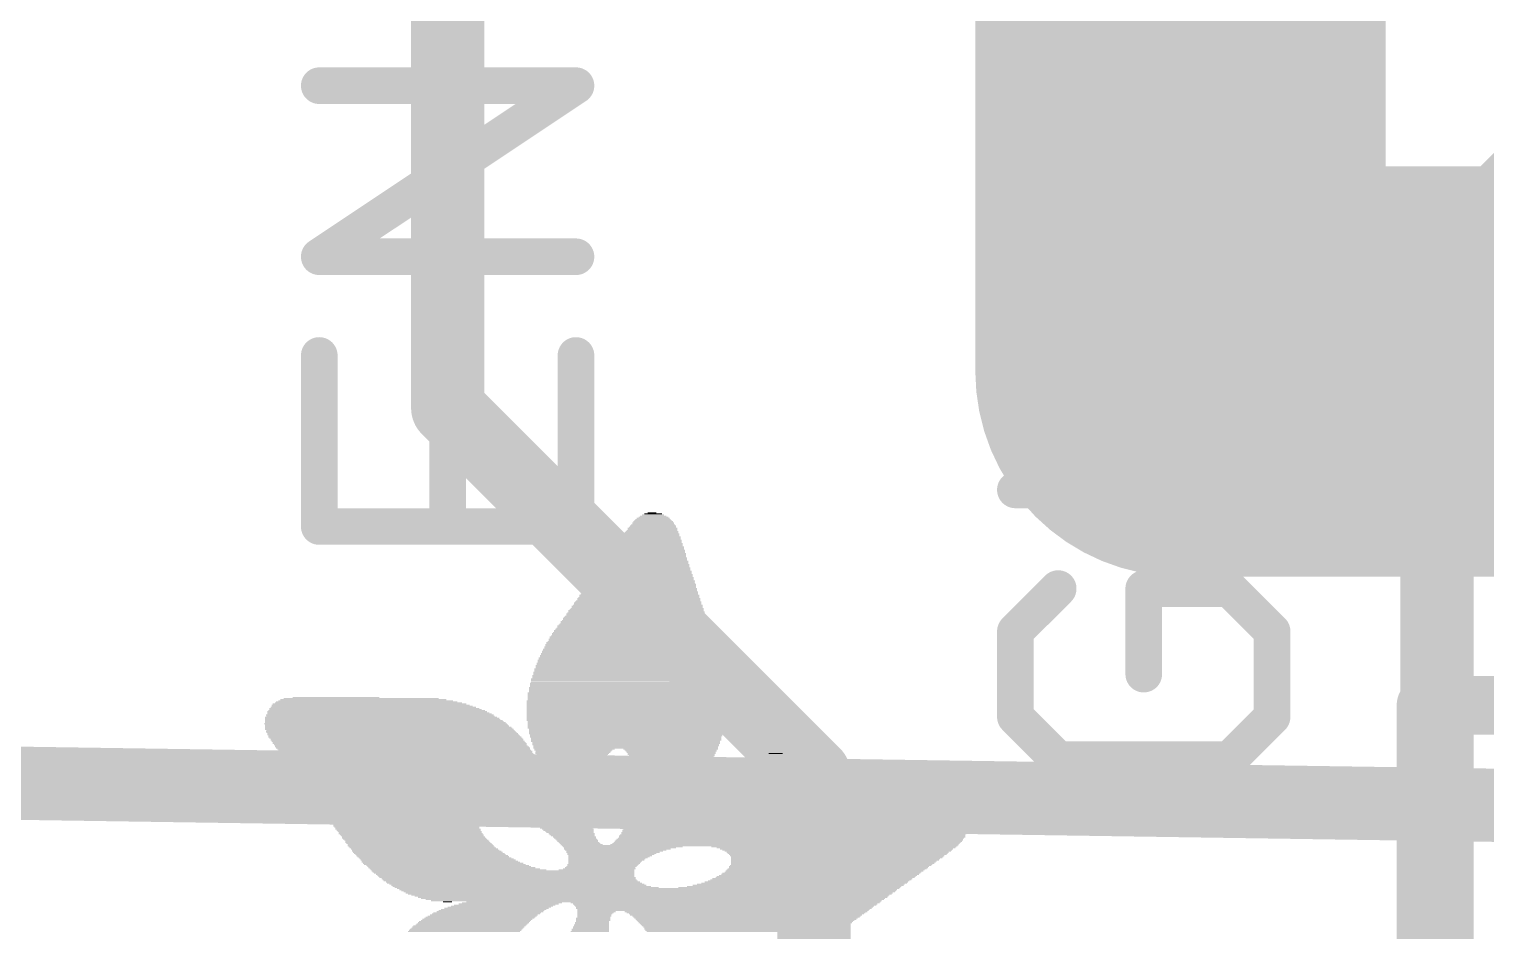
# Model space of a CAD drawing. Extents: x -19.2 to 43.5, y -13.4 to 37.9.
# Drawn here: x 16.33 to 21.38, y 16.09 to 19.22 of the extents above; entities that cross this region are included whole.
import ezdxf

# ---------------------------------------------------------------- set-up
doc = ezdxf.new("R2010")
doc.units = 0
for name, color, linetype in [('1', 12, 'CONTINUOUS'), ('16', 132, 'CONTINUOUS'), ('21', 40, 'CONTINUOUS')]:
    doc.layers.add(name, color=color, linetype=linetype)

# ---------------------------------------------------------------- blocks, each defined once
blk = doc.blocks.new('RECT')
blk.add_solid([(-0.5, -0.5), (0.5, -0.5), (-0.5, 0.5), (0.5, 0.5)])

msp = doc.modelspace()

# ---------------------------------------------------------------- linework, layer by layer
at = {"layer": '1'}
for points, const_width in [([(20.32, 20.32), (20.32, 18.034)], 1.4224), ([(20.32, 18.034), (25.4, 18.034)], 1.4224), ([(14.224, 16.637), (22.733, 16.51)], 0.254)]:
    msp.add_lwpolyline(points, dxfattribs=dict(at, const_width=const_width))
at = {"layer": '1', "const_width": 0.7112}
for points in [[(20.32, 18.3896, 1), (20.32, 17.6784)], [(19.9644, 18.034, 1), (20.6756, 18.034)]]:
    msp.add_lwpolyline(points, format="xyb", dxfattribs=at)
at = {"layer": '16', "const_width": 0.254}
for points in [[(17.78, 17.907), (17.78, 20.32)], [(22.987, 20.193), (21.209, 18.415)], [(21.209, 18.415), (21.209, 6.096)], [(19.05, 16.637), (17.78, 17.907)], [(19.05, 16.637), (19.05, 7.112)]]:
    msp.add_lwpolyline(points, dxfattribs=at)
at = {"layer": '16', "const_width": 0.127}
for points in [[(21.2725, 18.415, 1), (21.1455, 18.415)], [(21.1641, 18.4599, 1), (21.2539, 18.3701)], [(17.8249, 17.9519, 1), (17.7351, 17.8621)], [(17.7165, 17.907, 1), (17.8435, 17.907)], [(19.1135, 16.637, 1), (18.9865, 16.637)], [(19.0051, 16.5921, 1), (19.0949, 16.6819)]]:
    msp.add_lwpolyline(points, format="xyb", dxfattribs=at)
at = {"layer": '21'}
for points, const_width in [([(19.896, 19.1522), (19.7477, 19.0039)], 0.127), ([(20.4892, 19.1522), (19.896, 19.1522)], 0.127), ([(20.6375, 19.0039), (20.4892, 19.1522)], 0.127), ([(17.3347, 18.432), (18.2245, 19.0252)], 0.127), ([(18.2245, 19.0252), (17.3347, 19.0252)], 0.127), ([(19.7477, 19.0039), (19.7477, 18.559)], 0.127), ([(20.6375, 18.559), (20.6375, 19.0039)], 0.127), ([(19.7477, 18.559), (20.6375, 18.559)], 0.127), ([(18.2245, 18.432), (17.3347, 18.432)], 0.127), ([(19.7477, 17.6235), (20.6375, 18.2166)], 0.127), ([(20.6375, 18.2166), (19.7477, 18.2166)], 0.127), ([(17.3347, 18.0896), (17.3347, 17.4965)], 0.127), ([(18.2245, 17.4965), (18.2245, 18.0896)], 0.127), ([(17.7796, 17.4965), (17.7796, 17.793)], 0.127), ([(20.6375, 17.6235), (19.7477, 17.6235)], 0.127), ([(17.3347, 17.4965), (18.2245, 17.4965)], 0.127), ([(19.896, 17.2811), (19.7477, 17.1328)], 0.127), ([(20.4892, 17.2811), (20.1926, 17.2811)], 0.127), ([(20.1926, 17.2811), (20.1926, 16.9845)], 0.127), ([(20.6375, 17.1328), (20.4892, 17.2811)], 0.127), ([(19.7477, 17.1328), (19.7477, 16.8362)], 0.127), ([(20.6375, 16.8362), (20.6375, 17.1328)], 0.127), ([(21.171, 16.876), (26.871, 16.876)], 0.2032), ([(21.171, 11.376), (21.171, 16.876)], 0.2032), ([(19.7477, 16.8362), (19.896, 16.6879)], 0.127), ([(20.4892, 16.6879), (20.6375, 16.8362)], 0.127), ([(19.896, 16.6879), (20.4892, 16.6879)], 0.127)]:
    msp.add_lwpolyline(points, dxfattribs=dict(at, const_width=const_width))
for points, const_width in [([(19.896, 19.1839, 1), (19.896, 19.1204)], 0.0635), ([(19.9185, 19.1297, 1), (19.8736, 19.1746)], 0.0635), ([(20.5117, 19.1746, 1), (20.4668, 19.1297)], 0.0635), ([(20.4892, 19.1204, 1), (20.4892, 19.1839)], 0.0635), ([(17.3347, 19.0569, 1), (17.3347, 18.9934)], 0.0635), ([(18.2421, 18.9987, 1), (18.2069, 19.0516)], 0.0635), ([(18.2245, 18.9934, 1), (18.2245, 19.0569)], 0.0635), ([(19.7795, 19.0039, 1), (19.716, 19.0039)], 0.0635), ([(19.7253, 19.0263, 1), (19.7702, 18.9814)], 0.0635), ([(20.6692, 19.0039, 1), (20.6058, 19.0039)], 0.0635), ([(20.615, 18.9814, 1), (20.66, 19.0263)], 0.0635), ([(19.7477, 18.5907, 1), (19.7477, 18.5272)], 0.0635), ([(19.716, 18.559, 1), (19.7795, 18.559)], 0.0635), ([(20.6058, 18.559, 1), (20.6692, 18.559)], 0.0635), ([(20.6375, 18.5272, 1), (20.6375, 18.5907)], 0.0635), ([(17.3347, 18.4637, 1), (17.3347, 18.4002)], 0.0635), ([(17.3171, 18.4584, 1), (17.3524, 18.4056)], 0.0635), ([(18.2245, 18.4002, 1), (18.2245, 18.4637)], 0.0635), ([(19.7477, 18.2484, 1), (19.7477, 18.1849)], 0.0635), ([(20.6551, 18.1902, 1), (20.6199, 18.2431)], 0.0635), ([(20.6375, 18.1849, 1), (20.6375, 18.2484)], 0.0635), ([(17.3665, 18.0896, 1), (17.303, 18.0896)], 0.0635), ([(18.2563, 18.0896, 1), (18.1928, 18.0896)], 0.0635), ([(17.8114, 17.793, 1), (17.7479, 17.793)], 0.0635), ([(19.7477, 17.6552, 1), (19.7477, 17.5917)], 0.0635), ([(19.7301, 17.6499, 1), (19.7654, 17.597)], 0.0635), ([(20.6375, 17.5917, 1), (20.6375, 17.6552)], 0.0635), ([(17.3347, 17.5282, 1), (17.3347, 17.4647)], 0.0635), ([(17.303, 17.4965, 1), (17.3665, 17.4965)], 0.0635), ([(17.7479, 17.4965, 1), (17.8114, 17.4965)], 0.0635), ([(18.1928, 17.4965, 1), (18.2563, 17.4965)], 0.0635), ([(18.2245, 17.4647, 1), (18.2245, 17.5282)], 0.0635), ([(19.9185, 17.2587, 1), (19.8736, 17.3036)], 0.0635), ([(20.1926, 17.3129, 1), (20.1926, 17.2494)], 0.0635), ([(20.2244, 17.2811, 1), (20.1609, 17.2811)], 0.0635), ([(20.5117, 17.3036, 1), (20.4668, 17.2587)], 0.0635), ([(20.4892, 17.2494, 1), (20.4892, 17.3129)], 0.0635), ([(19.7795, 17.1328, 1), (19.716, 17.1328)], 0.0635), ([(19.7253, 17.1553, 1), (19.7702, 17.1104)], 0.0635), ([(20.6692, 17.1328, 1), (20.6058, 17.1328)], 0.0635), ([(20.615, 17.1104, 1), (20.66, 17.1553)], 0.0635), ([(20.1609, 16.9845, 1), (20.2244, 16.9845)], 0.0635), ([(21.171, 16.9268, 1), (21.171, 16.8252)], 0.1016), ([(21.2218, 16.876, 1), (21.1202, 16.876)], 0.1016), ([(19.7702, 16.8587, 1), (19.7253, 16.8138)], 0.0635), ([(19.716, 16.8362, 1), (19.7795, 16.8362)], 0.0635), ([(20.6058, 16.8362, 1), (20.6692, 16.8362)], 0.0635), ([(20.66, 16.8138, 1), (20.615, 16.8587)], 0.0635), ([(19.896, 16.7197, 1), (19.896, 16.6562)], 0.0635), ([(19.8736, 16.6655, 1), (19.9185, 16.7104)], 0.0635), ([(20.4668, 16.7104, 1), (20.5117, 16.6655)], 0.0635), ([(20.4892, 16.6562, 1), (20.4892, 16.7197)], 0.0635)]:
    msp.add_lwpolyline(points, format="xyb", dxfattribs=dict(at, const_width=const_width))

# ---------------------------------------------------------------- block references
for p, xscale, yscale in [((18.4918, 17.5209), 0.1219, 0.0038), ((18.4918, 17.5247), 0.1143, 0.0038), ((18.4938, 17.5285), 0.1029, 0.0038), ((18.4918, 17.5324), 0.0915, 0.0039), ((18.4918, 17.5362), 0.0762, 0.0038), ((18.4918, 17.54), 0.0609, 0.0038), ((18.4881, 17.5438), 0.0305, 0.0038), ((18.4862, 17.4752), 0.1867, 0.0038), ((18.4881, 17.4714), 0.1905, 0.0038), ((18.4881, 17.479), 0.1829, 0.0038), ((18.4881, 17.4828), 0.1753, 0.0038), ((18.49, 17.4904), 0.1715, 0.0038), ((18.49, 17.4866), 0.1715, 0.0038), ((18.4899, 17.4943), 0.1638, 0.0039), ((18.4918, 17.4981), 0.16, 0.0038), ((18.4918, 17.5019), 0.1524, 0.0038), ((18.4918, 17.5095), 0.1448, 0.0038), ((18.4918, 17.5057), 0.1448, 0.0038), ((18.4918, 17.5133), 0.1371, 0.0038), ((18.4918, 17.5171), 0.1295, 0.0038), ((18.4766, 17.4219), 0.2438, 0.0038), ((18.4785, 17.4257), 0.24, 0.0038), ((18.4785, 17.4295), 0.2324, 0.0038), ((18.4804, 17.4371), 0.2286, 0.0038), ((18.4804, 17.4333), 0.2286, 0.0038), ((18.4804, 17.4409), 0.221, 0.0038), ((18.4823, 17.4485), 0.2172, 0.0038), ((18.4823, 17.4447), 0.2172, 0.0038), ((18.4823, 17.4523), 0.2096, 0.0038), ((18.4842, 17.4562), 0.2058, 0.0039), ((18.4842, 17.4638), 0.1981, 0.0038), ((18.4862, 17.46), 0.2019, 0.0038), ((18.4862, 17.4676), 0.1943, 0.0038), ((18.4652, 17.3685), 0.2972, 0.0038), ((18.4671, 17.3723), 0.2934, 0.0038), ((18.4671, 17.38), 0.2857, 0.0039), ((18.469, 17.3761), 0.2896, 0.0038), ((18.4689, 17.3838), 0.2819, 0.0038), ((18.4709, 17.3876), 0.2781, 0.0038), ((18.4709, 17.3952), 0.2705, 0.0038), ((18.4709, 17.3914), 0.2705, 0.0038), ((18.4728, 17.399), 0.2667, 0.0038), ((18.4747, 17.4028), 0.2629, 0.0038), ((18.4728, 17.4066), 0.2591, 0.0038), ((18.4747, 17.4104), 0.2552, 0.0038), ((18.4766, 17.4142), 0.2514, 0.0038), ((18.4766, 17.4181), 0.2438, 0.0039), ((18.4576, 17.319), 0.3505, 0.0038), ((18.4576, 17.3266), 0.3429, 0.0038), ((18.4576, 17.3228), 0.3429, 0.0038), ((18.4595, 17.3304), 0.3391, 0.0038), ((18.4595, 17.3342), 0.3315, 0.0038), ((18.4613, 17.3419), 0.3277, 0.0039), ((18.4613, 17.338), 0.3277, 0.0038), ((18.4613, 17.3457), 0.3201, 0.0038), ((18.4633, 17.3533), 0.3163, 0.0038), ((18.4633, 17.3495), 0.3163, 0.0038), ((18.4633, 17.3571), 0.3086, 0.0038), ((18.4652, 17.3609), 0.3048, 0.0038), ((18.4671, 17.3647), 0.301, 0.0038), ((18.4461, 17.2733), 0.3962, 0.0038), ((18.448, 17.2695), 0.4, 0.0038), ((18.448, 17.2771), 0.3924, 0.0038), ((18.4499, 17.2809), 0.3886, 0.0038), ((18.4499, 17.2885), 0.381, 0.0038), ((18.4499, 17.2847), 0.381, 0.0038), ((18.4518, 17.2923), 0.3772, 0.0038), ((18.4518, 17.2999), 0.3696, 0.0038), ((18.4537, 17.2961), 0.3734, 0.0038), ((18.4537, 17.3038), 0.3657, 0.0039), ((18.4557, 17.3076), 0.3619, 0.0038), ((18.4557, 17.3152), 0.3543, 0.0038), ((18.4557, 17.3114), 0.3543, 0.0038), ((18.4366, 17.2199), 0.4534, 0.0038), ((18.4385, 17.2237), 0.4496, 0.0038), ((18.4385, 17.2314), 0.442, 0.0038), ((18.4385, 17.2276), 0.442, 0.0039), ((18.4404, 17.2352), 0.4382, 0.0038), ((18.4404, 17.239), 0.4306, 0.0038), ((18.4423, 17.2466), 0.4268, 0.0038), ((18.4423, 17.2428), 0.4268, 0.0038), ((18.4424, 17.2504), 0.4191, 0.0038), ((18.4443, 17.258), 0.4153, 0.0038), ((18.4443, 17.2542), 0.4153, 0.0038), ((18.4442, 17.2618), 0.4076, 0.0038), ((18.4461, 17.2657), 0.4038, 0.0039), ((18.4252, 17.1666), 0.5067, 0.0038), ((18.4271, 17.1704), 0.5029, 0.0038), ((18.4271, 17.178), 0.4953, 0.0038), ((18.429, 17.1742), 0.4991, 0.0038), ((18.429, 17.1818), 0.4915, 0.0038), ((18.4308, 17.1856), 0.4877, 0.0038), ((18.4308, 17.1933), 0.4801, 0.0038), ((18.4308, 17.1895), 0.4801, 0.0039), ((18.4328, 17.1971), 0.4762, 0.0038), ((18.4328, 17.2047), 0.4686, 0.0038), ((18.4347, 17.2009), 0.4724, 0.0038), ((18.4347, 17.2085), 0.4648, 0.0038), ((18.4366, 17.2123), 0.461, 0.0038), ((18.4366, 17.2161), 0.4534, 0.0038), ((18.4176, 17.1171), 0.5601, 0.0038), ((18.4176, 17.1247), 0.5525, 0.0038), ((18.4176, 17.1209), 0.5525, 0.0038), ((18.4195, 17.1285), 0.5487, 0.0038), ((18.4195, 17.1361), 0.5411, 0.0038), ((18.4195, 17.1323), 0.5411, 0.0038), ((18.4214, 17.1399), 0.5373, 0.0038), ((18.4214, 17.1437), 0.5295, 0.0038), ((18.4232, 17.1514), 0.5257, 0.0039), ((18.4232, 17.1475), 0.5257, 0.0038), ((18.4232, 17.1552), 0.5181, 0.0038), ((18.4252, 17.159), 0.5143, 0.0038), ((18.4271, 17.1628), 0.5105, 0.0038), ((18.4099, 17.0713), 0.5982, 0.0038), ((18.4118, 17.0675), 0.602, 0.0038), ((18.4118, 17.079), 0.5944, 0.0038), ((18.4118, 17.0752), 0.5944, 0.0039), ((18.4119, 17.0866), 0.5867, 0.0038), ((18.4119, 17.0828), 0.5867, 0.0038), ((18.4138, 17.0942), 0.5829, 0.0038), ((18.4138, 17.0904), 0.5829, 0.0038), ((18.4138, 17.098), 0.5753, 0.0038), ((18.4156, 17.1056), 0.5715, 0.0038), ((18.4156, 17.1018), 0.5715, 0.0038), ((18.4156, 17.1133), 0.5639, 0.0039), ((18.4156, 17.1094), 0.5639, 0.0038), ((18.4061, 17.0218), 0.6362, 0.0038), ((18.408, 17.018), 0.6401, 0.0038), ((18.408, 17.0332), 0.6324, 0.0038), ((18.408, 17.0294), 0.6324, 0.0038), ((18.408, 17.0256), 0.6324, 0.0038), ((18.408, 17.0409), 0.6248, 0.0038), ((18.408, 17.0371), 0.6248, 0.0039), ((18.408, 17.0485), 0.6172, 0.0038), ((18.4099, 17.0447), 0.621, 0.0038), ((18.4099, 17.0561), 0.6134, 0.0038), ((18.4099, 17.0523), 0.6134, 0.0038), ((18.4099, 17.0637), 0.6058, 0.0038), ((18.4099, 17.0599), 0.6058, 0.0038), ((18.4023, 16.9685), 0.6668, 0.0038), ((18.4042, 16.9647), 0.6706, 0.0038), ((18.4042, 16.9799), 0.663, 0.0038), ((18.4042, 16.9761), 0.663, 0.0038), ((18.4042, 16.9723), 0.663, 0.0038), ((18.4042, 16.9913), 0.6554, 0.0038), ((18.4042, 16.9875), 0.6554, 0.0038), ((18.4061, 16.9837), 0.6592, 0.0038), ((18.4062, 17.0028), 0.6515, 0.0038), ((18.4062, 16.999), 0.6515, 0.0039), ((18.4062, 16.9951), 0.6515, 0.0038), ((18.4062, 17.0142), 0.6439, 0.0038), ((18.4062, 17.0104), 0.6439, 0.0038), ((18.4062, 17.0066), 0.6439, 0.0038), ((18.4004, 16.9189), 0.6858, 0.0038), ((18.4004, 16.9151), 0.6858, 0.0038), ((18.4004, 16.938), 0.6782, 0.0038), ((18.4023, 16.9342), 0.682, 0.0038), ((18.4023, 16.9304), 0.682, 0.0038), ((18.4023, 16.9266), 0.682, 0.0038), ((18.4023, 16.9228), 0.682, 0.0039), ((18.4023, 16.9532), 0.6744, 0.0038), ((18.4023, 16.9494), 0.6744, 0.0038), ((18.4023, 16.9456), 0.6744, 0.0038), ((18.4023, 16.9418), 0.6744, 0.0038), ((18.4042, 16.9609), 0.6706, 0.0039), ((18.4042, 16.957), 0.6706, 0.0038), ((17.526, 16.8656), 0.7278, 0.0038), ((17.5222, 16.8694), 0.7124, 0.0038), ((17.5127, 16.877), 0.6858, 0.0038), ((17.5184, 16.8732), 0.6972, 0.0038), ((17.5089, 16.8808), 0.6705, 0.0038), ((17.5051, 16.8847), 0.6477, 0.0039), ((17.4993, 16.8885), 0.6287, 0.0038), ((17.4955, 16.8923), 0.6058, 0.0038), ((17.4879, 16.8961), 0.5754, 0.0038), ((17.4803, 16.8999), 0.5372, 0.0038), ((17.3926, 16.9037), 0.3009, 0.0038), ((18.3985, 16.8923), 0.6896, 0.0038), ((18.3985, 16.8885), 0.6896, 0.0038), ((18.3985, 16.8847), 0.6896, 0.0039), ((18.3985, 16.8808), 0.6896, 0.0038), ((18.3985, 16.877), 0.6896, 0.0038), ((18.3985, 16.8732), 0.6896, 0.0038), ((18.3985, 16.8694), 0.6896, 0.0038), ((18.3985, 16.8656), 0.6896, 0.0038), ((18.4004, 16.9113), 0.6858, 0.0038), ((18.4004, 16.9075), 0.6858, 0.0038), ((18.4004, 16.9037), 0.6858, 0.0038), ((18.4004, 16.8999), 0.6858, 0.0038), ((18.4004, 16.8961), 0.6858, 0.0038), ((17.5526, 16.8313), 0.8115, 0.0038), ((17.5584, 16.8237), 0.823, 0.0038), ((17.5603, 16.8199), 0.8268, 0.0038), ((17.5641, 16.8161), 0.8344, 0.0038), ((17.5489, 16.8351), 0.8039, 0.0038), ((17.5546, 16.8275), 0.8153, 0.0038), ((17.545, 16.8427), 0.7887, 0.0038), ((17.547, 16.8389), 0.7925, 0.0038), ((17.5355, 16.8542), 0.762, 0.0038), ((17.5393, 16.8504), 0.7696, 0.0038), ((17.5432, 16.8466), 0.7773, 0.0039), ((17.5336, 16.858), 0.7506, 0.0038), ((17.5298, 16.8618), 0.7354, 0.0038), ((18.3985, 16.8618), 0.6896, 0.0038), ((18.3985, 16.858), 0.6896, 0.0038), ((18.3985, 16.8542), 0.6896, 0.0038), ((18.3985, 16.8504), 0.6896, 0.0038), ((18.3985, 16.8466), 0.6896, 0.0039), ((18.3985, 16.8427), 0.6896, 0.0038), ((18.3985, 16.8389), 0.6896, 0.0038), ((18.3985, 16.8351), 0.6896, 0.0038), ((18.3985, 16.8313), 0.6896, 0.0038), ((18.3985, 16.8275), 0.6896, 0.0038), ((18.3966, 16.8237), 0.6858, 0.0038), ((18.3985, 16.8199), 0.682, 0.0038), ((18.3985, 16.8161), 0.682, 0.0038), ((17.5641, 16.8123), 0.842, 0.0038), ((17.5679, 16.8085), 0.842, 0.0039), ((17.5698, 16.8046), 0.8458, 0.0038), ((17.5736, 16.8008), 0.8534, 0.0038), ((17.5755, 16.797), 0.8573, 0.0038), ((17.5775, 16.7932), 0.8611, 0.0038), ((17.5813, 16.7894), 0.8611, 0.0038), ((17.5831, 16.7856), 0.8649, 0.0038), ((17.5851, 16.7818), 0.8687, 0.0038), ((17.5907, 16.7742), 0.8725, 0.0038), ((17.5889, 16.778), 0.8687, 0.0038), ((17.5946, 16.7704), 0.8725, 0.0039), ((17.5965, 16.7665), 0.8763, 0.0038), ((17.6003, 16.7627), 0.8763, 0.0038), ((18.3985, 16.8123), 0.682, 0.0038), ((18.3985, 16.8085), 0.682, 0.0039), ((18.3985, 16.8046), 0.682, 0.0038), ((18.3966, 16.8008), 0.6782, 0.0038), ((18.3966, 16.797), 0.6782, 0.0038), ((18.3985, 16.7932), 0.6744, 0.0038), ((18.3985, 16.7894), 0.6744, 0.0038), ((18.3985, 16.7856), 0.6744, 0.0038), ((18.3966, 16.7818), 0.6706, 0.0038), ((18.3966, 16.778), 0.6706, 0.0038), ((18.3985, 16.7742), 0.6668, 0.0038), ((18.3985, 16.7704), 0.6668, 0.0039), ((18.3966, 16.7665), 0.663, 0.0038), ((18.3985, 16.7627), 0.6592, 0.0038), ((17.6042, 16.7589), 0.8763, 0.0038), ((17.6042, 16.7551), 0.8763, 0.0038), ((17.608, 16.7513), 0.8763, 0.0038), ((17.6118, 16.7475), 0.8763, 0.0038), ((17.6136, 16.7437), 0.8801, 0.0038), ((17.6156, 16.7399), 0.8763, 0.0038), ((17.6194, 16.7361), 0.8763, 0.0038), ((17.6212, 16.7323), 0.8801, 0.0039), ((17.6251, 16.7284), 0.8801, 0.0038), ((17.627, 16.7246), 0.8763, 0.0038), ((17.6308, 16.7208), 0.8763, 0.0038), ((17.6327, 16.717), 0.8801, 0.0038), ((17.6346, 16.7132), 0.8763, 0.0038), ((18.3985, 16.7589), 0.6592, 0.0038), ((18.3985, 16.7551), 0.6592, 0.0038), ((18.3966, 16.7513), 0.6553, 0.0038), ((18.3985, 16.7475), 0.6515, 0.0038), ((18.3985, 16.7437), 0.6515, 0.0038), ((18.3966, 16.7399), 0.6477, 0.0038), ((18.3985, 16.7361), 0.6439, 0.0038), ((18.3966, 16.7323), 0.6401, 0.0039), ((18.3966, 16.7284), 0.6401, 0.0038), ((18.2195, 16.7246), 0.2781, 0.0038), ((18.2157, 16.7208), 0.2705, 0.0038), ((18.2157, 16.717), 0.2629, 0.0038), ((18.2137, 16.7132), 0.259, 0.0038), ((18.5528, 16.7246), 0.3276, 0.0038), ((18.5528, 16.7208), 0.32, 0.0038), ((18.5547, 16.717), 0.3162, 0.0038), ((18.5547, 16.7132), 0.3086, 0.0038), ((17.6383, 16.7094), 0.8763, 0.0038), ((17.6423, 16.7056), 0.8763, 0.0038), ((17.6423, 16.7018), 0.8763, 0.0038), ((17.6461, 16.698), 0.8763, 0.0038), ((17.6499, 16.6942), 0.8763, 0.0039), ((17.6499, 16.6903), 0.8763, 0.0038), ((17.6537, 16.6865), 0.8763, 0.0038), ((17.7699, 16.6827), 1.1011, 0.0038), ((17.7699, 16.6789), 1.0935, 0.0038), ((17.7699, 16.6751), 1.0935, 0.0038), ((17.7699, 16.6713), 1.0859, 0.0038), ((17.7718, 16.6675), 1.0821, 0.0038), ((17.7718, 16.6637), 1.0745, 0.0038), ((18.2118, 16.7094), 0.2552, 0.0038), ((18.2118, 16.7056), 0.2476, 0.0038), ((18.2099, 16.7018), 0.2438, 0.0038), ((18.208, 16.698), 0.24, 0.0038), ((18.2099, 16.6942), 0.2362, 0.0039), ((18.208, 16.6903), 0.2324, 0.0038), ((18.208, 16.6865), 0.2248, 0.0038), ((18.5566, 16.7094), 0.3048, 0.0038), ((18.5547, 16.7056), 0.301, 0.0038), ((18.5566, 16.7018), 0.2972, 0.0038), ((18.5547, 16.698), 0.2934, 0.0038), ((18.5566, 16.6942), 0.2896, 0.0039), ((18.5547, 16.6903), 0.2858, 0.0038), ((18.5547, 16.6865), 0.2858, 0.0038), ((18.5547, 16.6827), 0.2782, 0.0038), ((18.5547, 16.6789), 0.2782, 0.0038), ((18.5528, 16.6751), 0.2744, 0.0038), ((18.5527, 16.6713), 0.2667, 0.0038), ((18.5527, 16.6675), 0.2667, 0.0038), ((18.5509, 16.6637), 0.2629, 0.0038), ((18.9357, 16.6637), 0.423, 0.0038), ((18.9338, 16.6675), 0.4038, 0.0038), ((18.9319, 16.6713), 0.3848, 0.0038), ((18.9281, 16.6751), 0.362, 0.0038), ((18.9261, 16.6789), 0.3429, 0.0038), ((18.9262, 16.6827), 0.32, 0.0038), ((18.9243, 16.6865), 0.301, 0.0038), ((18.9243, 16.6903), 0.2781, 0.0038), ((18.9243, 16.6942), 0.2477, 0.0039), ((18.9205, 16.698), 0.2171, 0.0038), ((18.9205, 16.7018), 0.1791, 0.0038), ((18.9185, 16.7056), 0.1295, 0.0038), ((18.9167, 16.7094), 0.0495, 0.0038), ((17.7718, 16.6599), 1.0745, 0.0038), ((17.7717, 16.6561), 1.0668, 0.0039), ((17.7736, 16.6522), 1.0629, 0.0038), ((17.7736, 16.6446), 1.0553, 0.0038), ((17.7756, 16.6484), 1.0591, 0.0038), ((17.7756, 16.6408), 1.0515, 0.0038), ((17.7756, 16.637), 1.0439, 0.0038), ((17.7756, 16.6332), 1.0439, 0.0038), ((17.7775, 16.6294), 1.0401, 0.0038), ((17.7775, 16.6256), 1.0325, 0.0038), ((17.7794, 16.6218), 1.0287, 0.0038), ((17.7794, 16.618), 1.0287, 0.0039), ((17.7813, 16.6141), 1.0249, 0.0038), ((18.549, 16.6599), 0.2591, 0.0038), ((18.549, 16.6561), 0.2591, 0.0039), ((18.5471, 16.6522), 0.2553, 0.0038), ((18.5471, 16.6484), 0.2476, 0.0038), ((18.5452, 16.6446), 0.2438, 0.0038), ((18.5452, 16.6408), 0.2438, 0.0038), ((18.5433, 16.637), 0.24, 0.0038), ((18.5414, 16.6332), 0.2362, 0.0038), ((18.5395, 16.6294), 0.2324, 0.0038), ((18.5395, 16.6256), 0.2324, 0.0038), ((18.5376, 16.6218), 0.2286, 0.0038), ((18.5357, 16.618), 0.2247, 0.0039), ((18.5338, 16.6141), 0.2209, 0.0038), ((18.9795, 16.6141), 0.6477, 0.0038), ((18.9738, 16.618), 0.6286, 0.0039), ((18.97, 16.6218), 0.6134, 0.0038), ((18.9662, 16.6256), 0.5982, 0.0038), ((18.9642, 16.6294), 0.5791, 0.0038), ((18.9605, 16.6332), 0.5639, 0.0038), ((18.9566, 16.637), 0.5487, 0.0038), ((18.9548, 16.6408), 0.5295, 0.0038), ((18.949, 16.6446), 0.5105, 0.0038), ((18.9472, 16.6484), 0.4915, 0.0038), ((18.9433, 16.6522), 0.4762, 0.0038), ((18.9414, 16.6561), 0.4572, 0.0039), ((18.9376, 16.6599), 0.442, 0.0038), ((17.7813, 16.6103), 1.0173, 0.0038), ((17.7831, 16.6065), 1.0135, 0.0038), ((17.7831, 16.6027), 1.0135, 0.0038), ((17.7851, 16.5989), 1.0096, 0.0038), ((17.7851, 16.5951), 1.002, 0.0038), ((17.787, 16.5913), 0.9982, 0.0038), ((17.787, 16.5875), 0.9982, 0.0038), ((17.7889, 16.5837), 0.9944, 0.0038), ((17.7908, 16.5799), 0.9906, 0.0039), ((17.7889, 16.576), 0.9868, 0.0038), ((17.7908, 16.5722), 0.983, 0.0038), ((17.7927, 16.5684), 0.9792, 0.0038), ((17.7946, 16.5646), 0.9754, 0.0038), ((17.7946, 16.5608), 0.9754, 0.0038), ((18.9376, 16.5646), 1.0364, 0.0038), ((18.9433, 16.5608), 1.0478, 0.0038), ((18.5319, 16.6103), 0.2171, 0.0038), ((18.5319, 16.6065), 0.2171, 0.0038), ((18.5299, 16.6027), 0.2133, 0.0038), ((18.5281, 16.5989), 0.2095, 0.0038), ((18.8919, 16.5951), 0.9372, 0.0038), ((18.8976, 16.5913), 0.9486, 0.0038), ((18.9053, 16.5875), 0.9639, 0.0038), ((18.9109, 16.5837), 0.9753, 0.0038), ((18.9167, 16.5799), 0.9867, 0.0039), ((18.9224, 16.576), 0.9982, 0.0038), ((18.9281, 16.5722), 1.0096, 0.0038), ((18.9338, 16.5684), 1.021, 0.0038), ((18.9929, 16.5989), 0.7125, 0.0038), ((18.9891, 16.6027), 0.6973, 0.0038), ((18.9852, 16.6065), 0.682, 0.0038), ((18.9814, 16.6103), 0.6668, 0.0038), ((17.7965, 16.557), 0.9716, 0.0038), ((17.7984, 16.5532), 0.9678, 0.0038), ((17.7985, 16.5494), 0.9601, 0.0038), ((17.7985, 16.5456), 0.9601, 0.0038), ((17.8004, 16.5418), 0.9563, 0.0039), ((17.8023, 16.5379), 0.9525, 0.0038), ((17.8041, 16.5341), 0.9487, 0.0038), ((17.8041, 16.5303), 0.9487, 0.0038), ((17.8061, 16.5265), 0.9449, 0.0038), ((17.808, 16.5227), 0.9411, 0.0038), ((17.8099, 16.5189), 0.9373, 0.0038), ((17.8099, 16.5151), 0.9373, 0.0038), ((17.8117, 16.5113), 0.9335, 0.0038), ((18.9852, 16.5189), 1.1468, 0.0038), ((18.9871, 16.5151), 1.1506, 0.0038), ((18.9871, 16.5113), 1.1506, 0.0038), ((18.9738, 16.5379), 1.1164, 0.0038), ((18.9776, 16.5341), 1.124, 0.0038), ((18.9795, 16.5303), 1.1278, 0.0038), ((18.9833, 16.5265), 1.1354, 0.0038), ((18.9852, 16.5227), 1.1392, 0.0038), ((18.9509, 16.557), 1.063, 0.0038), ((18.9566, 16.5532), 1.0745, 0.0038), ((18.9624, 16.5494), 1.0859, 0.0038), ((18.9718, 16.5418), 1.1049, 0.0039), ((18.9662, 16.5456), 1.0935, 0.0038), ((17.8136, 16.5075), 0.9297, 0.0038), ((17.8136, 16.5037), 0.9297, 0.0039), ((17.6383, 16.4998), 0.5715, 0.0038), ((17.6327, 16.496), 0.5524, 0.0038), ((17.6308, 16.4922), 0.541, 0.0038), ((17.6289, 16.4884), 0.5372, 0.0038), ((17.6289, 16.4846), 0.5296, 0.0038), ((17.6308, 16.4808), 0.5258, 0.0038), ((17.6308, 16.477), 0.5182, 0.0038), ((17.6308, 16.4732), 0.5182, 0.0038), ((17.6327, 16.4694), 0.5144, 0.0038), ((17.6346, 16.4656), 0.5106, 0.0039), ((17.6365, 16.4617), 0.5068, 0.0038), ((18.1223, 16.4998), 0.3124, 0.0038), ((18.1337, 16.496), 0.2896, 0.0038), ((18.1413, 16.4922), 0.2743, 0.0038), ((18.1471, 16.4884), 0.2629, 0.0038), ((18.1528, 16.4846), 0.2515, 0.0038), ((18.1585, 16.4808), 0.2401, 0.0038), ((18.1623, 16.477), 0.2324, 0.0038), ((18.168, 16.4732), 0.221, 0.0038), ((18.1718, 16.4694), 0.2134, 0.0038), ((18.1775, 16.4656), 0.2096, 0.0039), ((18.1814, 16.4617), 0.2019, 0.0038), ((18.9871, 16.4694), 1.1811, 0.0038), ((18.9871, 16.4656), 1.1811, 0.0039), ((18.9891, 16.4617), 1.1849, 0.0038), ((18.9891, 16.477), 1.1773, 0.0038), ((18.9891, 16.4732), 1.1773, 0.0038), ((18.9891, 16.4884), 1.1697, 0.0038), ((18.991, 16.4846), 1.1735, 0.0038), ((18.991, 16.4808), 1.1735, 0.0038), ((18.9891, 16.5037), 1.1621, 0.0039), ((18.9891, 16.4998), 1.1621, 0.0038), ((18.991, 16.496), 1.1659, 0.0038), ((18.991, 16.4922), 1.1659, 0.0038), ((18.9891, 16.5075), 1.1545, 0.0038), ((17.6365, 16.4579), 0.5068, 0.0038), ((17.6384, 16.4541), 0.503, 0.0038), ((17.6403, 16.4503), 0.4992, 0.0038), ((17.6422, 16.4465), 0.503, 0.0038), ((17.6441, 16.4427), 0.4991, 0.0038), ((17.648, 16.4389), 0.4991, 0.0038), ((17.6499, 16.4351), 0.4953, 0.0038), ((17.6517, 16.4313), 0.4991, 0.0038), ((17.6556, 16.4275), 0.4991, 0.0039), ((17.6575, 16.4236), 0.4953, 0.0038), ((17.6613, 16.4198), 0.4953, 0.0038), ((17.6632, 16.416), 0.4991, 0.0038), ((17.6669, 16.4122), 0.4991, 0.0038), ((18.1852, 16.4579), 0.1943, 0.0038), ((18.187, 16.4541), 0.1905, 0.0038), ((18.1909, 16.4503), 0.1829, 0.0038), ((18.1966, 16.4465), 0.1791, 0.0038), ((18.1985, 16.4427), 0.1753, 0.0038), ((18.2023, 16.4389), 0.1676, 0.0038), ((18.2042, 16.4351), 0.1638, 0.0038), ((18.2099, 16.4313), 0.16, 0.0038), ((18.2118, 16.4275), 0.1562, 0.0039), ((18.2137, 16.4236), 0.1524, 0.0038), ((18.2194, 16.4198), 0.1486, 0.0038), ((18.2213, 16.416), 0.1448, 0.0038), ((18.2251, 16.4122), 0.1448, 0.0038), ((18.9662, 16.4122), 1.2002, 0.0038), ((18.97, 16.416), 1.2002, 0.0038), ((18.9738, 16.4236), 1.2002, 0.0038), ((18.9738, 16.4198), 1.2002, 0.0038), ((18.9757, 16.4275), 1.1964, 0.0039), ((18.9795, 16.4351), 1.1964, 0.0038), ((18.9795, 16.4313), 1.1964, 0.0038), ((18.9815, 16.4427), 1.1925, 0.0038), ((18.9815, 16.4389), 1.1925, 0.0038), ((18.9853, 16.4503), 1.1925, 0.0038), ((18.9853, 16.4465), 1.1925, 0.0038), ((18.9871, 16.4579), 1.1887, 0.0038), ((18.9871, 16.4541), 1.1887, 0.0038), ((17.6708, 16.4084), 0.4991, 0.0038), ((17.6745, 16.4046), 0.4991, 0.0038), ((17.6765, 16.4008), 0.503, 0.0038), ((17.6803, 16.397), 0.503, 0.0038), ((17.6861, 16.3894), 0.5067, 0.0039), ((17.6842, 16.3932), 0.5029, 0.0038), ((17.6898, 16.3855), 0.5067, 0.0038), ((17.6937, 16.3817), 0.5067, 0.0038), ((17.6994, 16.3779), 0.5105, 0.0038), ((17.7032, 16.3741), 0.5105, 0.0038), ((17.707, 16.3703), 0.5182, 0.0038), ((17.7108, 16.3665), 0.5182, 0.0038), ((17.7165, 16.3627), 0.522, 0.0038), ((17.7203, 16.3589), 0.522, 0.0038), ((18.229, 16.4084), 0.1447, 0.0038), ((18.2309, 16.4046), 0.1409, 0.0038), ((18.2347, 16.4008), 0.1409, 0.0038), ((18.2385, 16.397), 0.141, 0.0038), ((18.2442, 16.3932), 0.1448, 0.0038), ((18.8614, 16.3894), 1.3716, 0.0039), ((18.3871, 16.3855), 0.4153, 0.0038), ((18.3775, 16.3817), 0.3886, 0.0038), ((18.368, 16.3779), 0.3696, 0.0038), ((18.3623, 16.3741), 0.3506, 0.0038), ((18.3528, 16.3665), 0.3239, 0.0038), ((18.3585, 16.3703), 0.3353, 0.0038), ((18.349, 16.3627), 0.3086, 0.0038), ((18.3452, 16.3589), 0.3009, 0.0038), ((18.9471, 16.3932), 1.2078, 0.0038), ((18.9529, 16.397), 1.2039, 0.0038), ((18.9566, 16.4008), 1.2039, 0.0038), ((18.9605, 16.4046), 1.2039, 0.0038), ((18.9643, 16.4084), 1.204, 0.0038), ((19.1186, 16.3855), 0.8496, 0.0038), ((19.1262, 16.3817), 0.8268, 0.0038), ((19.1281, 16.3779), 0.8078, 0.0038), ((19.1301, 16.3741), 0.7963, 0.0038), ((19.1319, 16.3703), 0.7848, 0.0038), ((19.1319, 16.3665), 0.7696, 0.0038), ((19.1319, 16.3627), 0.762, 0.0038), ((19.1319, 16.3589), 0.7544, 0.0038), ((17.726, 16.3551), 0.5258, 0.0038), ((17.7298, 16.3513), 0.5258, 0.0039), ((17.7355, 16.3474), 0.5295, 0.0038), ((17.7413, 16.3436), 0.5334, 0.0038), ((17.747, 16.3398), 0.5372, 0.0038), ((17.7527, 16.336), 0.541, 0.0038), ((17.7565, 16.3322), 0.5486, 0.0038), ((17.7642, 16.3284), 0.5563, 0.0038), ((17.7699, 16.3246), 0.5601, 0.0038), ((17.7794, 16.3208), 0.5639, 0.0038), ((17.7851, 16.317), 0.5677, 0.0038), ((17.7946, 16.3132), 0.5792, 0.0039), ((17.8041, 16.3093), 0.5905, 0.0038), ((18.3052, 16.3093), 0.2515, 0.0038), ((18.3089, 16.3132), 0.2439, 0.0039), ((18.3128, 16.317), 0.2439, 0.0038), ((18.3185, 16.3246), 0.2476, 0.0038), ((18.3166, 16.3208), 0.2438, 0.0038), ((18.3394, 16.3513), 0.2819, 0.0039), ((18.3318, 16.3436), 0.2667, 0.0038), ((18.33, 16.3398), 0.2629, 0.0038), ((18.3261, 16.336), 0.2552, 0.0038), ((18.3242, 16.3322), 0.2514, 0.0038), ((18.3223, 16.3284), 0.2476, 0.0038), ((18.3433, 16.3551), 0.2895, 0.0038), ((18.3357, 16.3474), 0.2743, 0.0038), ((19.0957, 16.3093), 0.6896, 0.0038), ((19.1014, 16.317), 0.6934, 0.0038), ((19.0995, 16.3132), 0.6896, 0.0039), ((19.13, 16.3551), 0.743, 0.0038), ((19.1072, 16.3208), 0.6973, 0.0038), ((19.1242, 16.3436), 0.7239, 0.0038), ((19.1166, 16.3322), 0.7087, 0.0038), ((19.13, 16.3513), 0.7354, 0.0039), ((19.1281, 16.3474), 0.7316, 0.0038), ((19.1224, 16.3398), 0.7201, 0.0038), ((19.1148, 16.3284), 0.7049, 0.0038), ((19.1186, 16.336), 0.7125, 0.0038), ((19.111, 16.3246), 0.6973, 0.0038), ((17.8175, 16.3055), 0.6096, 0.0038), ((17.9718, 16.3017), 0.9106, 0.0038), ((17.9737, 16.2979), 0.9068, 0.0038), ((17.9756, 16.2941), 0.903, 0.0038), ((17.9794, 16.2903), 0.8954, 0.0038), ((17.9813, 16.2865), 0.8916, 0.0038), ((17.9832, 16.2827), 0.8878, 0.0038), ((17.987, 16.2789), 0.8878, 0.0038), ((17.9909, 16.2751), 0.8801, 0.0039), ((17.9947, 16.2712), 0.8801, 0.0038), ((17.9985, 16.2674), 0.8801, 0.0038), ((18.0061, 16.2636), 0.8801, 0.0038), ((18.0117, 16.2598), 0.8839, 0.0038), ((18.2957, 16.3055), 0.2629, 0.0038), ((19.0157, 16.2598), 0.7124, 0.0038), ((19.0234, 16.2636), 0.7049, 0.0038), ((19.031, 16.2674), 0.6973, 0.0038), ((19.0386, 16.2712), 0.6972, 0.0038), ((19.0443, 16.2751), 0.6934, 0.0039), ((19.0538, 16.2789), 0.6896, 0.0038), ((19.0576, 16.2827), 0.6896, 0.0038), ((19.0633, 16.2865), 0.6858, 0.0038), ((19.071, 16.2903), 0.6858, 0.0038), ((19.0748, 16.2941), 0.6858, 0.0038), ((19.0805, 16.2979), 0.682, 0.0038), ((19.0862, 16.3017), 0.6858, 0.0038), ((19.09, 16.3055), 0.6858, 0.0038), ((18.0194, 16.256), 0.884, 0.0038), ((18.027, 16.2522), 0.8839, 0.0038), ((18.0366, 16.2484), 0.8953, 0.0038), ((18.0537, 16.2446), 0.9144, 0.0038), ((18.4747, 16.2408), 1.7412, 0.0038), ((18.4747, 16.237), 1.726, 0.0039), ((18.4765, 16.2331), 1.7145, 0.0038), ((18.4785, 16.2293), 1.703, 0.0038), ((18.4785, 16.2255), 1.6878, 0.0038), ((18.4804, 16.2217), 1.6764, 0.0038), ((18.4823, 16.2179), 1.6574, 0.0038), ((18.4862, 16.2141), 1.6421, 0.0038), ((18.49, 16.2103), 1.6269, 0.0038), ((18.9643, 16.2446), 0.7696, 0.0038), ((18.9814, 16.2484), 0.743, 0.0038), ((18.9947, 16.2522), 0.7315, 0.0038), ((19.0043, 16.256), 0.7201, 0.0038), ((18.4918, 16.2065), 1.6078, 0.0038), ((18.4976, 16.2027), 1.5887, 0.0038), ((18.5033, 16.1989), 1.5621, 0.0039), ((17.9165, 16.1569), 0.3734, 0.0038), ((17.9261, 16.1608), 0.3695, 0.0039), ((17.9318, 16.1646), 0.3657, 0.0038), ((17.9394, 16.1684), 0.3658, 0.0038), ((17.7794, 16.195), 0.0305, 0.0038), ((17.9489, 16.1722), 0.362, 0.0038), ((17.9584, 16.176), 0.3581, 0.0038), ((17.968, 16.1798), 0.3543, 0.0038), ((17.9775, 16.1836), 0.3505, 0.0038), ((17.9909, 16.1874), 0.3467, 0.0038), ((18.0023, 16.1912), 0.3467, 0.0038), ((18.5623, 16.195), 1.4364, 0.0038), ((18.7414, 16.1912), 1.0706, 0.0038), ((18.7414, 16.1874), 1.0554, 0.0038), ((18.7414, 16.1836), 1.0478, 0.0038), ((18.7395, 16.1798), 1.0363, 0.0038), ((18.7395, 16.176), 1.0287, 0.0038), ((18.7376, 16.1722), 1.0249, 0.0038), ((18.7356, 16.1684), 1.0135, 0.0038), ((18.7338, 16.1646), 1.0097, 0.0038), ((18.2956, 16.1608), 0.1334, 0.0039), ((18.2918, 16.1569), 0.1258, 0.0038), ((18.8138, 16.1608), 0.842, 0.0039), ((18.8138, 16.1569), 0.8268, 0.0038), ((17.8517, 16.1074), 0.3887, 0.0038), ((17.8556, 16.1112), 0.3886, 0.0038), ((17.8613, 16.115), 0.3848, 0.0038), ((17.8651, 16.1188), 0.3848, 0.0038), ((17.8689, 16.1227), 0.3848, 0.0039), ((17.8727, 16.1265), 0.3848, 0.0038), ((17.8784, 16.1303), 0.381, 0.0038), ((17.8822, 16.1341), 0.381, 0.0038), ((17.8899, 16.1379), 0.381, 0.0038), ((17.8937, 16.1417), 0.381, 0.0038), ((17.8994, 16.1455), 0.3772, 0.0038), ((17.9051, 16.1493), 0.3734, 0.0038), ((17.9127, 16.1531), 0.3734, 0.0038), ((18.2766, 16.1074), 0.1257, 0.0038), ((18.2784, 16.115), 0.1219, 0.0038), ((18.2784, 16.1112), 0.1219, 0.0038), ((18.2804, 16.1227), 0.1181, 0.0039), ((18.2804, 16.1188), 0.1181, 0.0038), ((18.2842, 16.1379), 0.1181, 0.0038), ((18.2842, 16.1341), 0.1181, 0.0038), ((18.2842, 16.1303), 0.1181, 0.0038), ((18.2823, 16.1265), 0.1143, 0.0038), ((18.2899, 16.1531), 0.122, 0.0038), ((18.288, 16.1493), 0.1182, 0.0038), ((18.288, 16.1455), 0.1182, 0.0038), ((18.286, 16.1417), 0.1143, 0.0038), ((18.8157, 16.1531), 0.8154, 0.0038), ((18.8138, 16.1493), 0.8039, 0.0038), ((18.8157, 16.1455), 0.7925, 0.0038), ((18.8157, 16.1417), 0.7848, 0.0038), ((18.8138, 16.1379), 0.7734, 0.0038), ((18.8138, 16.1341), 0.7658, 0.0038), ((18.8119, 16.1303), 0.7544, 0.0038), ((18.8119, 16.1265), 0.7468, 0.0038), ((18.8118, 16.1227), 0.7391, 0.0039), ((18.81, 16.1188), 0.7277, 0.0038), ((18.81, 16.115), 0.7201, 0.0038), ((18.81, 16.1112), 0.7125, 0.0038), ((18.8081, 16.1074), 0.7011, 0.0038), ((17.8365, 16.0922), 0.3886, 0.0038), ((17.8403, 16.096), 0.3886, 0.0038), ((17.8441, 16.0998), 0.3886, 0.0038), ((17.848, 16.1036), 0.3887, 0.0038), ((18.2728, 16.0922), 0.1333, 0.0038), ((18.2747, 16.0998), 0.1295, 0.0038), ((18.2747, 16.096), 0.1295, 0.0038), ((18.2766, 16.1036), 0.1257, 0.0038), ((18.8081, 16.1036), 0.6934, 0.0038), ((18.8043, 16.0998), 0.6858, 0.0038), ((18.8024, 16.096), 0.6743, 0.0038), ((18.8024, 16.0922), 0.6667, 0.0038)]:
    msp.add_blockref('RECT', p, dxfattribs=dict(at, xscale=xscale, yscale=yscale))

doc.saveas('drawing.dxf')
